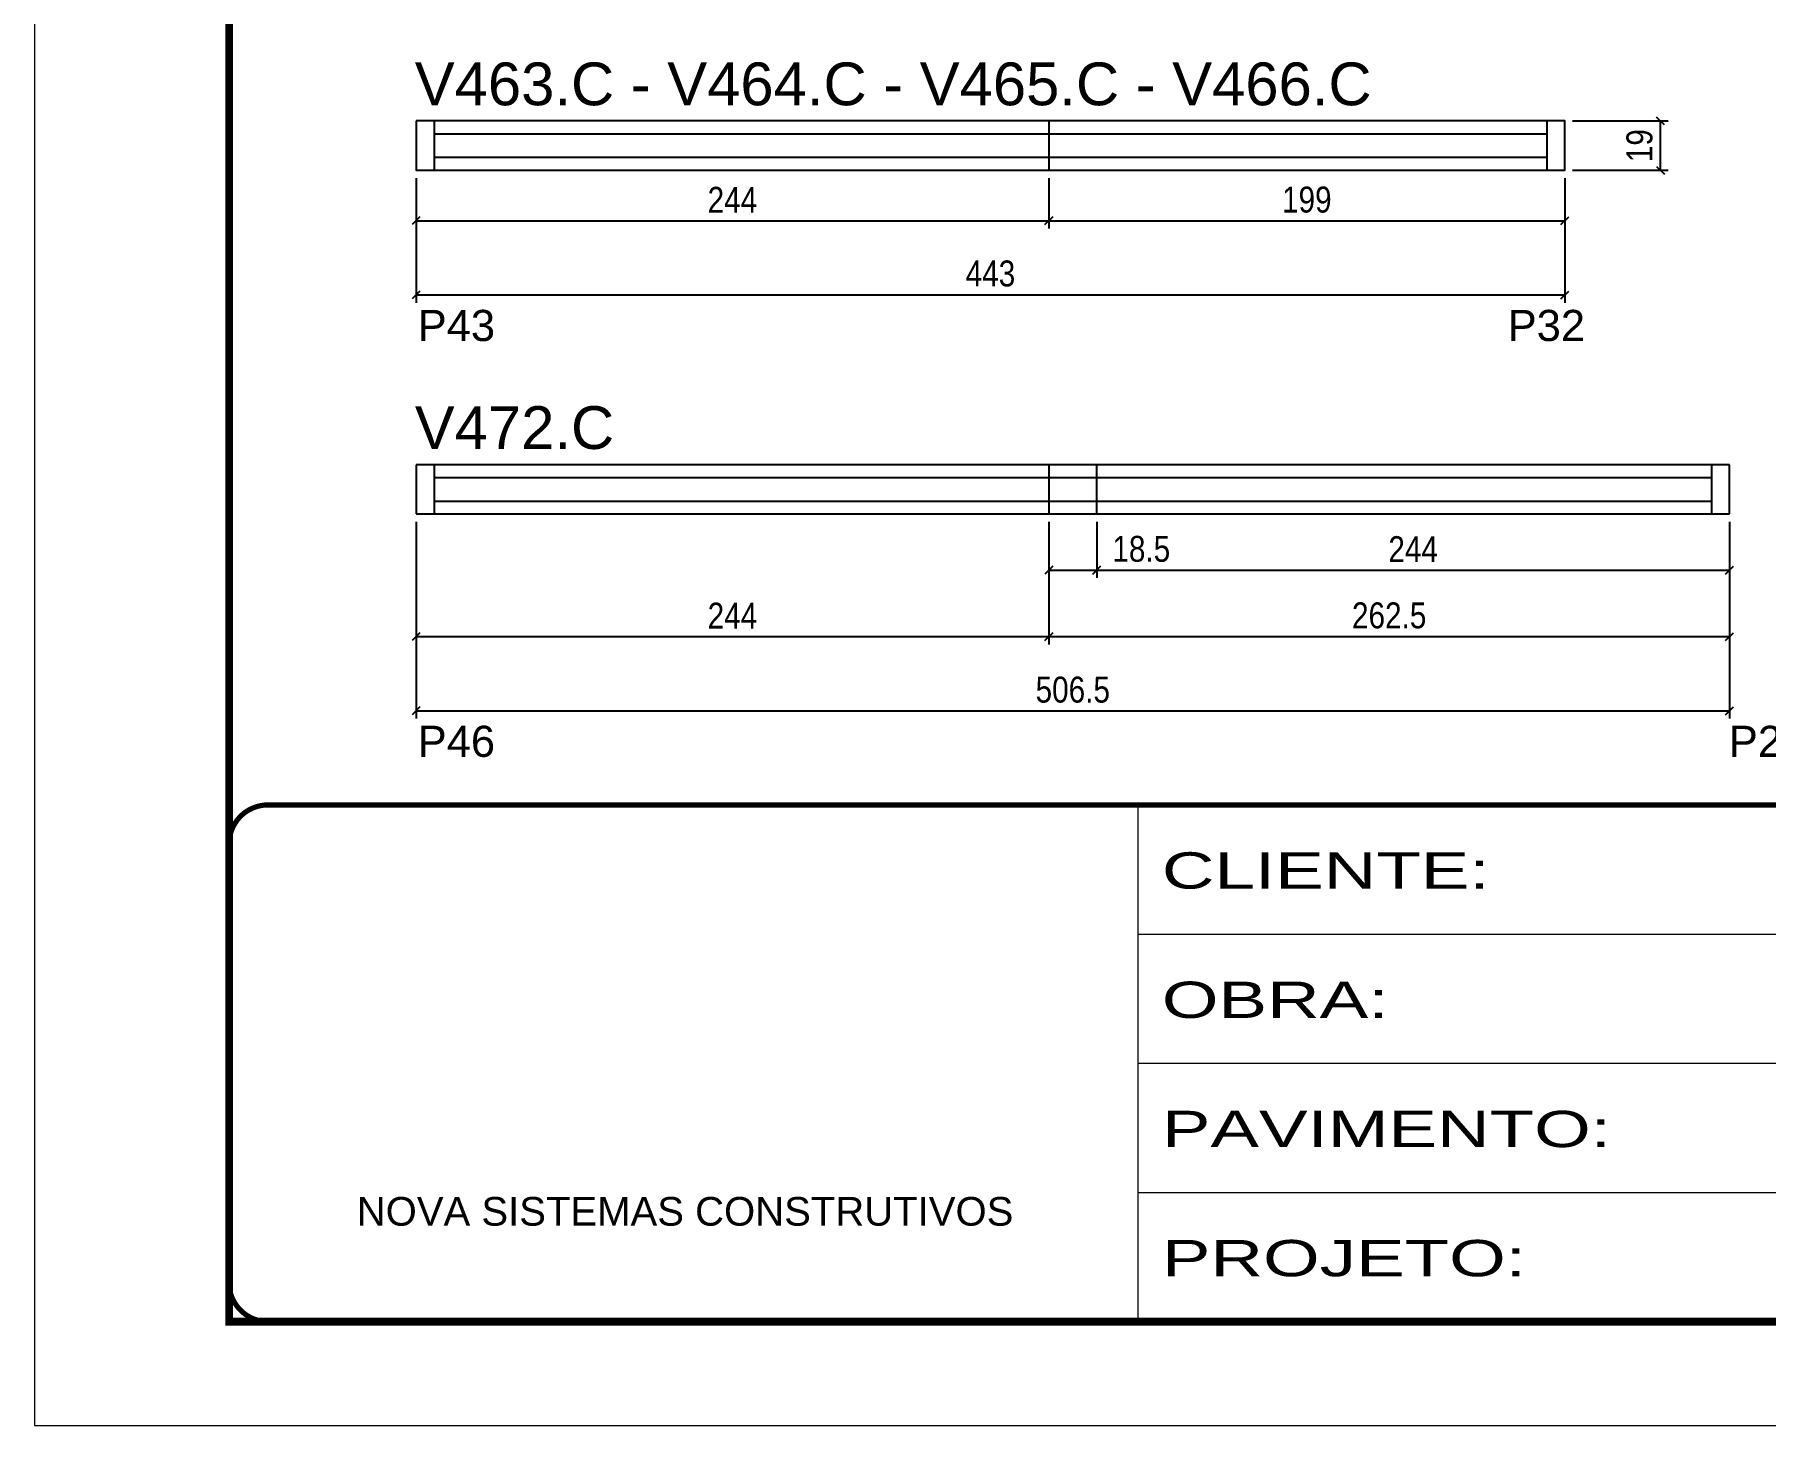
# Model space of a CAD drawing. Extents: x 1959 to 8212, y 239 to 4735.
# Drawn here: x 5142 to 5810, y 2537 to 3073 of the extents above; entities that cross this region are included whole.
import ezdxf

# ---------------------------------------------------------------- set-up
doc = ezdxf.new("R2010")
doc.units = 0
doc.linetypes.add('CONTINUO', pattern=[0])
doc.linetypes.add('DASHED', pattern=[0.75, 0.5, -0.25])
for name, color, linetype in [('5', 5, 'Continuous'), ('COTA', 241, 'Continuous'), ('NOMENCLATURA', 7, 'Continuous'), ('Painéis', 200, 'Continuous'), ('SARR_2.2x7', 40, 'Continuous')]:
    doc.layers.add(name, color=color, linetype=linetype)
doc.layers.add('Folhas', color=255, linetype='Continuous', lineweight=9)
doc.layers.add('SARRAFO DE PRESSAO', color=251, linetype='DASHED', lineweight=9)
doc.styles.add('ARIAL', font='arial.ttf')
doc.styles.add('COTA TECNICA', font='techl___.ttf', dxfattribs={"height": 10})
doc.styles.add('COTA TECNICA-50', font='techl___.ttf', dxfattribs={"height": 10})
doc.styles.get("Standard").update_dxf_attribs({"font": 'arial.ttf'})
doc.styles.add('Tecnologia', font='')
doc.styles.get('Tecnologia').set_extended_font_data('Forgotten Futurist')
doc.dimstyles.new('COTA PAINEL-50', dxfattribs={"dimtxt": 10, "dimasz": 3, "dimexe": 3, "dimexo": 3, "dimgap": 3, "dimtad": 1, "dimdec": 1, "dimzin": 12, "dimdsep": 46, "dimtxsty": 'COTA TECNICA-50', "dimblk1": 'OBLIQUE', "dimblk2": 'OBLIQUE', "dimsah": 1, "dimcen": 0.9, "dimclrd": 4, "dimclre": 4, "dimclrt": 240, "dimadec": 1, "dimazin": 3, "dimtfac": 1, "dimtdec": 1, "dimtmove": 0, "dimatfit": 3, "dimfxl": 1, "dimtolj": 1, "dimtzin": 12, "dimarcsym": 0})
doc.dimstyles.new('PAINEL', dxfattribs={"dimtxt": 10, "dimasz": 3, "dimexe": 3, "dimexo": 3, "dimgap": 3, "dimtad": 1, "dimdec": 1, "dimzin": 12, "dimdsep": 46, "dimtxsty": 'COTA TECNICA', "dimblk1": 'OBLIQUE', "dimblk2": 'OBLIQUE', "dimsah": 1, "dimcen": 0.9, "dimclrd": 4, "dimclre": 4, "dimclrt": 240, "dimadec": 1, "dimazin": 3, "dimtfac": 1, "dimtdec": 1, "dimtmove": 0, "dimatfit": 3, "dimfxl": 1, "dimtolj": 1, "dimtzin": 12, "dimarcsym": 0})

# ---------------------------------------------------------------- blocks, each defined once
blk = doc.blocks.new('9999999999')
at = {"color": 30, "linetype": 'CONTINUO'}
for p, q in [((98564.56, 34230.21), (98564.56, 34429.45)), ((98564.56, 34379.64), (99583.98, 34379.64)), ((98564.56, 34329.83), (99487.98, 34329.83)), ((98564.56, 34280.02), (99487.98, 34280.02))]:
    blk.add_line(p, q, dxfattribs=at)
at = {"color": 30, "linetype": 'CONTINUO', "const_width": 2}
blk.add_lwpolyline([(99583.98, 34230.21), (99583.98, 34414.45, 0.414214), (99568.98, 34429.45), (98228.98, 34429.45, 0.414214), (98213.98, 34414.45), (98213.98, 34245.21, 0.414214), (98228.98, 34230.21), (99583.98, 34230.21)], format="xyb", dxfattribs=at)
at = {"layer": 'Folhas'}
blk.add_lwpolyline([(98138.98, 34190.21), (99623.98, 34190.21), (99623.98, 35240.21), (98138.98, 35240.21)], close=True, dxfattribs=at)
at = {"layer": 'Folhas', "color": 30, "const_width": 3}
blk.add_lwpolyline([(98213.98, 34230.21), (99583.98, 34230.21), (99583.98, 35200.21), (98213.98, 35200.21)], close=True, dxfattribs=at)
at = {"color": 7, "linetype": 'Continuous', "ltscale": 5, "style": 'ARIAL'}
blk.add_text('NOVA SISTEMAS CONSTRUTIVOS', height=11.0592, dxfattribs=at).set_placement((98263.19, 34267.21))
at = {"layer": 'Folhas', "color": 7, "style": 'Tecnologia', "width": 1.5}
for s, p in [('CLIENTE:', (98573.65, 34397.17)), ('OBRA:', (98573.65, 34347.31)), ('PAVIMENTO:', (98573.65, 34297.5)), ('PROJETO:', (98573.65, 34247.69))]:
    blk.add_text(s, height=14, dxfattribs=at).set_placement(p)
blk = doc.blocks.new('_Oblique')
at = {"color": 0, "linetype": 'ByBlock', "lineweight": -2}
blk.add_line((-0.5, -0.5), (0.5, 0.5), dxfattribs=at)
blk = doc.blocks.new('*D471')
at = {"layer": 'COTA', "color": 4, "linetype": 'ByBlock', "lineweight": -2, "transparency": 16777216}
for p, q in [((5289.34, 3017.61), (5289.34, 2969.53)), ((5732.34, 3017.61), (5732.34, 2969.53)), ((5289.34, 2972.53), (5732.34, 2972.53))]:
    blk.add_line(p, q, dxfattribs=at)
at = {"layer": 'Defpoints', "color": 0, "linetype": 'ByBlock', "transparency": 16777216}
for p in [(5289.34, 3020.61), (5732.34, 3020.61), (5732.34, 2972.53)]:
    blk.add_point(p, dxfattribs=at)
at = {"layer": 'COTA', "color": 4, "linetype": 'ByBlock', "lineweight": -2, "transparency": 16777216, "xscale": 3, "yscale": 3, "zscale": 3, "rotation": 180}
blk.add_blockref('_Oblique', (5289.34, 2972.53), dxfattribs=at)
at = {"layer": 'COTA', "color": 4, "linetype": 'ByBlock', "lineweight": -2, "transparency": 16777216, "xscale": 3, "yscale": 3, "zscale": 3}
blk.add_blockref('_Oblique', (5732.34, 2972.53), dxfattribs=at)
at = {"layer": 'COTA', "color": 240, "linetype": 'ByBlock', "transparency": 16777216, "insert": (5510.84, 2980.75), "char_height": 10, "attachment_point": 5, "style": 'COTA TECNICA-50'}
blk.add_mtext('\\A1;443', dxfattribs=at)
blk = doc.blocks.new('*D472')
at = {"layer": 'COTA', "color": 4, "lineweight": -2, "transparency": 16777216}
for p, q in [((5289.34, 3017.61), (5289.34, 2998.15)), ((5533.34, 3017.61), (5533.34, 2998.15)), ((5289.34, 3001.15), (5533.34, 3001.15))]:
    blk.add_line(p, q, dxfattribs=at)
at = {"layer": 'Defpoints', "color": 0, "transparency": 16777216}
for p in [(5289.34, 3020.61), (5533.34, 3020.61), (5533.34, 3001.15)]:
    blk.add_point(p, dxfattribs=at)
at = {"layer": 'COTA', "color": 4, "lineweight": -2, "transparency": 16777216, "xscale": 3, "yscale": 3, "zscale": 3, "rotation": 180}
blk.add_blockref('_Oblique', (5289.34, 3001.15), dxfattribs=at)
at = {"layer": 'COTA', "color": 4, "lineweight": -2, "transparency": 16777216, "xscale": 3, "yscale": 3, "zscale": 3}
blk.add_blockref('_Oblique', (5533.34, 3001.15), dxfattribs=at)
at = {"layer": 'COTA', "color": 240, "transparency": 16777216, "insert": (5411.34, 3009.22), "char_height": 10, "attachment_point": 5, "style": 'COTA TECNICA'}
blk.add_mtext('\\A1;244', dxfattribs=at)
blk = doc.blocks.new('*D473')
at = {"layer": 'COTA', "color": 4, "lineweight": -2, "transparency": 16777216}
for p, q in [((5533.34, 3017.61), (5533.34, 2998.15)), ((5732.34, 3017.61), (5732.34, 2998.15)), ((5533.34, 3001.15), (5732.34, 3001.15))]:
    blk.add_line(p, q, dxfattribs=at)
at = {"layer": 'Defpoints', "color": 0, "transparency": 16777216}
for p in [(5533.34, 3020.61), (5732.34, 3020.61), (5732.34, 3001.15)]:
    blk.add_point(p, dxfattribs=at)
at = {"layer": 'COTA', "color": 4, "lineweight": -2, "transparency": 16777216, "xscale": 3, "yscale": 3, "zscale": 3, "rotation": 180}
blk.add_blockref('_Oblique', (5533.34, 3001.15), dxfattribs=at)
at = {"layer": 'COTA', "color": 4, "lineweight": -2, "transparency": 16777216, "xscale": 3, "yscale": 3, "zscale": 3}
blk.add_blockref('_Oblique', (5732.34, 3001.15), dxfattribs=at)
at = {"layer": 'COTA', "color": 240, "transparency": 16777216, "insert": (5632.84, 3009.24), "char_height": 10, "attachment_point": 5, "style": 'COTA TECNICA'}
blk.add_mtext('\\A1;199', dxfattribs=at)
blk = doc.blocks.new('*D474')
at = {"layer": 'COTA', "color": 4, "lineweight": -2, "transparency": 16777216}
for p, q in [((5735.34, 3039.61), (5772.23, 3039.61)), ((5769.23, 3020.61), (5769.23, 3039.61)), ((5735.34, 3020.61), (5772.23, 3020.61))]:
    blk.add_line(p, q, dxfattribs=at)
at = {"layer": 'Defpoints', "color": 0, "transparency": 16777216}
for p in [(5732.34, 3039.61), (5769.23, 3039.61), (5732.34, 3020.61)]:
    blk.add_point(p, dxfattribs=at)
at = {"layer": 'COTA', "color": 4, "lineweight": -2, "transparency": 16777216, "xscale": 3, "yscale": 3, "zscale": 3}
for p, rotation in [((5769.23, 3039.61), 90), ((5769.23, 3020.61), 270)]:
    blk.add_blockref('_Oblique', p, dxfattribs=dict(at, rotation=rotation))
at = {"layer": 'COTA', "color": 240, "transparency": 16777216, "insert": (5761.14, 3030.11), "char_height": 10, "attachment_point": 5, "rotation": 90, "style": 'COTA TECNICA'}
blk.add_mtext('\\A1;19', dxfattribs=at)
blk = doc.blocks.new('*D475')
at = {"layer": 'COTA', "color": 4, "linetype": 'ByBlock', "lineweight": -2, "transparency": 16777216}
for p, q in [((5289.34, 2885.08), (5289.34, 2809.17)), ((5795.84, 2885.08), (5795.84, 2809.17)), ((5289.34, 2812.17), (5795.84, 2812.17))]:
    blk.add_line(p, q, dxfattribs=at)
at = {"layer": 'Defpoints', "color": 0, "linetype": 'ByBlock', "transparency": 16777216}
for p in [(5289.34, 2888.08), (5795.84, 2888.08), (5795.84, 2812.17)]:
    blk.add_point(p, dxfattribs=at)
at = {"layer": 'COTA', "color": 4, "linetype": 'ByBlock', "lineweight": -2, "transparency": 16777216, "xscale": 3, "yscale": 3, "zscale": 3, "rotation": 180}
blk.add_blockref('_Oblique', (5289.34, 2812.17), dxfattribs=at)
at = {"layer": 'COTA', "color": 4, "linetype": 'ByBlock', "lineweight": -2, "transparency": 16777216, "xscale": 3, "yscale": 3, "zscale": 3}
blk.add_blockref('_Oblique', (5795.84, 2812.17), dxfattribs=at)
at = {"layer": 'COTA', "color": 240, "linetype": 'ByBlock', "transparency": 16777216, "insert": (5542.59, 2820.28), "char_height": 10, "attachment_point": 5, "style": 'COTA TECNICA-50'}
blk.add_mtext('\\A1;506.5', dxfattribs=at)
blk = doc.blocks.new('*D478')
at = {"layer": 'COTA', "color": 4, "lineweight": -2, "transparency": 16777216}
for p, q in [((5289.34, 2885.08), (5289.34, 2837.8)), ((5533.34, 2885.08), (5533.34, 2837.8)), ((5289.34, 2840.8), (5533.34, 2840.8))]:
    blk.add_line(p, q, dxfattribs=at)
at = {"layer": 'Defpoints', "color": 0, "transparency": 16777216}
for p in [(5289.34, 2888.08), (5533.34, 2888.08), (5533.34, 2840.8)]:
    blk.add_point(p, dxfattribs=at)
at = {"layer": 'COTA', "color": 4, "lineweight": -2, "transparency": 16777216, "xscale": 3, "yscale": 3, "zscale": 3, "rotation": 180}
blk.add_blockref('_Oblique', (5289.34, 2840.8), dxfattribs=at)
at = {"layer": 'COTA', "color": 4, "lineweight": -2, "transparency": 16777216, "xscale": 3, "yscale": 3, "zscale": 3}
blk.add_blockref('_Oblique', (5533.34, 2840.8), dxfattribs=at)
at = {"layer": 'COTA', "color": 240, "transparency": 16777216, "insert": (5411.34, 2848.87), "char_height": 10, "attachment_point": 5, "style": 'COTA TECNICA'}
blk.add_mtext('\\A1;244', dxfattribs=at)
blk = doc.blocks.new('*D479')
at = {"layer": 'COTA', "color": 4, "lineweight": -2, "transparency": 16777216}
for p, q in [((5533.34, 2885.08), (5533.34, 2837.8)), ((5795.84, 2885.08), (5795.84, 2837.8)), ((5533.34, 2840.8), (5795.84, 2840.8))]:
    blk.add_line(p, q, dxfattribs=at)
at = {"layer": 'Defpoints', "color": 0, "transparency": 16777216}
for p in [(5533.34, 2888.08), (5795.84, 2888.08), (5795.84, 2840.8)]:
    blk.add_point(p, dxfattribs=at)
at = {"layer": 'COTA', "color": 4, "lineweight": -2, "transparency": 16777216, "xscale": 3, "yscale": 3, "zscale": 3, "rotation": 180}
blk.add_blockref('_Oblique', (5533.34, 2840.8), dxfattribs=at)
at = {"layer": 'COTA', "color": 4, "lineweight": -2, "transparency": 16777216, "xscale": 3, "yscale": 3, "zscale": 3}
blk.add_blockref('_Oblique', (5795.84, 2840.8), dxfattribs=at)
at = {"layer": 'COTA', "color": 240, "transparency": 16777216, "insert": (5664.59, 2848.91), "char_height": 10, "attachment_point": 5, "style": 'COTA TECNICA'}
blk.add_mtext('\\A1;262.5', dxfattribs=at)
blk = doc.blocks.new('*D480')
at = {"layer": 'COTA', "color": 4, "lineweight": -2, "transparency": 16777216}
for p, q in [((5533.34, 2885.08), (5533.34, 2863.43)), ((5551.84, 2885.08), (5551.84, 2863.43)), ((5533.34, 2866.43), (5551.84, 2866.43)), ((5551.84, 2866.43), (5583.18, 2866.43))]:
    blk.add_line(p, q, dxfattribs=at)
at = {"layer": 'Defpoints', "color": 0, "transparency": 16777216}
for p in [(5533.34, 2888.08), (5551.84, 2888.08), (5551.84, 2866.43)]:
    blk.add_point(p, dxfattribs=at)
at = {"layer": 'COTA', "color": 4, "lineweight": -2, "transparency": 16777216, "xscale": 3, "yscale": 3, "zscale": 3, "rotation": 180}
blk.add_blockref('_Oblique', (5533.34, 2866.43), dxfattribs=at)
at = {"layer": 'COTA', "color": 4, "lineweight": -2, "transparency": 16777216, "xscale": 3, "yscale": 3, "zscale": 3}
blk.add_blockref('_Oblique', (5551.84, 2866.43), dxfattribs=at)
at = {"layer": 'COTA', "color": 240, "transparency": 16777216, "insert": (5569.01, 2874.57), "char_height": 10, "attachment_point": 5, "style": 'COTA TECNICA'}
blk.add_mtext('\\A1;18.5', dxfattribs=at)
blk = doc.blocks.new('*D481')
at = {"layer": 'COTA', "color": 4, "lineweight": -2, "transparency": 16777216}
for p, q in [((5551.84, 2885.08), (5551.84, 2863.43)), ((5795.84, 2885.08), (5795.84, 2863.43)), ((5551.84, 2866.43), (5795.84, 2866.43))]:
    blk.add_line(p, q, dxfattribs=at)
at = {"layer": 'Defpoints', "color": 0, "transparency": 16777216}
for p in [(5551.84, 2888.08), (5795.84, 2888.08), (5795.84, 2866.43)]:
    blk.add_point(p, dxfattribs=at)
at = {"layer": 'COTA', "color": 4, "lineweight": -2, "transparency": 16777216, "xscale": 3, "yscale": 3, "zscale": 3, "rotation": 180}
blk.add_blockref('_Oblique', (5551.84, 2866.43), dxfattribs=at)
at = {"layer": 'COTA', "color": 4, "lineweight": -2, "transparency": 16777216, "xscale": 3, "yscale": 3, "zscale": 3}
blk.add_blockref('_Oblique', (5795.84, 2866.43), dxfattribs=at)
at = {"layer": 'COTA', "color": 240, "transparency": 16777216, "insert": (5673.84, 2874.51), "char_height": 10, "attachment_point": 5, "style": 'COTA TECNICA'}
blk.add_mtext('\\A1;244', dxfattribs=at)

msp = doc.modelspace()

# ---------------------------------------------------------------- linework, layer by layer
at = {"layer": 'Painéis', "linetype": 'ByBlock'}
for p, q in [((5533.34, 3039.61), (5533.34, 3020.61)), ((5289.34, 2907.08), (5289.34, 2888.08)), ((5795.84, 2907.08), (5289.34, 2907.08)), ((5533.34, 2907.08), (5533.34, 2888.08)), ((5551.84, 2888.08), (5551.84, 2907.08)), ((5795.84, 2888.08), (5795.84, 2907.08)), ((5289.34, 2888.08), (5795.84, 2888.08))]:
    msp.add_line(p, q, dxfattribs=at)
msp.add_lwpolyline([(5289.34, 3039.61), (5289.34, 3020.61), (5732.34, 3020.61), (5732.34, 3039.61)], close=True, dxfattribs=at)
at = {"layer": 'SARR_2.2x7', "linetype": 'Continuous'}
for p, q in [((5296.34, 3039.61), (5296.34, 3020.61)), ((5725.34, 3039.61), (5725.34, 3020.61)), ((5296.34, 3034.61), (5533.34, 3034.61)), ((5533.34, 3034.61), (5725.34, 3034.61)), ((5296.34, 3025.61), (5533.34, 3025.61)), ((5533.34, 3025.61), (5725.34, 3025.61)), ((5296.34, 2907.08), (5296.34, 2888.08)), ((5788.84, 2907.08), (5788.84, 2888.08)), ((5296.34, 2902.08), (5533.34, 2902.08)), ((5533.34, 2902.08), (5788.84, 2902.08)), ((5296.34, 2893.08), (5533.34, 2893.08)), ((5533.34, 2893.08), (5788.84, 2893.08))]:
    msp.add_line(p, q, dxfattribs=at)

# ---------------------------------------------------------------- block references
at = {"layer": 'SARRAFO DE PRESSAO', "color": 6, "linetype": 'ByBlock'}
msp.add_blockref('9999999999', (-92996.71, -31653.56), dxfattribs=at)

# ---------------------------------------------------------------- texts
at = {"layer": '5', "linetype": 'Continuous'}
for s, p in [('P43', (5289.99, 2954.77)), ('P32', (5710.29, 2954.77)), ('P46', (5289.99, 2794.42)), ('P28', (5795.57, 2794.42))]:
    msp.add_text(s, height=12, rotation=359.99996, dxfattribs=at).set_placement(p)
at = {"layer": 'NOMENCLATURA', "linetype": 'Continuous'}
for s, p in [('V463.C - V464.C - V465.C - V466.C', (5288.87, 3045.67)), ('V472.C', (5288.87, 2913.14))]:
    msp.add_text(s, height=16.5, dxfattribs=at).set_placement(p)

# ---------------------------------------------------------------- dimensions: what is measured, and where the dimension line sits
at = {"layer": 'COTA'}
dim = msp.add_linear_dim(base=(5769.23, 3039.61), p1=(5732.34, 3020.61), p2=(5732.34, 3039.61), angle=90, dimstyle='PAINEL', dxfattribs=at)
dim.commit()
dim.dimension.update_dxf_attribs({"geometry": '*D474', "text_midpoint": (5761.14, 3030.11)})
at = {"layer": 'COTA', "color": 1, "linetype": 'ByBlock'}
for base, p1, p2, picture, middle in [((5732.34, 2972.53), (5289.34, 3020.61), (5732.34, 3020.61), '*D471', (5510.84, 2980.75)), ((5795.84, 2812.17), (5289.34, 2888.08), (5795.84, 2888.08), '*D475', (5542.59, 2820.28))]:
    dim = msp.add_linear_dim(base=base, p1=p1, p2=p2, dimstyle='COTA PAINEL-50', override={"dimarcsym": 1}, dxfattribs=at)
    dim.commit()
    dim.dimension.update_dxf_attribs({"geometry": picture, "text_midpoint": middle})
at = {"layer": 'COTA'}
for base, p1, p2, picture, middle in [((5533.34, 3001.15), (5289.34, 3020.61), (5533.34, 3020.61), '*D472', (5411.34, 3009.22)), ((5533.34, 2840.8), (5289.34, 2888.08), (5533.34, 2888.08), '*D478', (5411.34, 2848.87)), ((5551.84, 2866.43), (5533.34, 2888.08), (5551.84, 2888.08), '*D480', (5569.01, 2874.57))]:
    dim = msp.add_linear_dim(base=base, p1=p1, p2=p2, dimstyle='PAINEL', dxfattribs=at)
    dim.commit()
    dim.dimension.update_dxf_attribs({"geometry": picture, "text_midpoint": middle})
for base, p1, p2, picture, middle in [((5732.34, 3001.15), (5533.34, 3020.61), (5732.34, 3020.61), '*D473', (5632.84, 3009.24)), ((5795.84, 2840.8), (5533.34, 2888.08), (5795.84, 2888.08), '*D479', (5664.59, 2848.91)), ((5795.84, 2866.43), (5551.84, 2888.08), (5795.84, 2888.08), '*D481', (5673.84, 2874.51))]:
    dim = msp.add_linear_dim(base=base, p1=p1, p2=p2, dimstyle='PAINEL', override={"dimtmove": 1}, dxfattribs=at)
    dim.commit()
    dim.dimension.update_dxf_attribs({"geometry": picture, "text_midpoint": middle})

doc.saveas('drawing.dxf')
